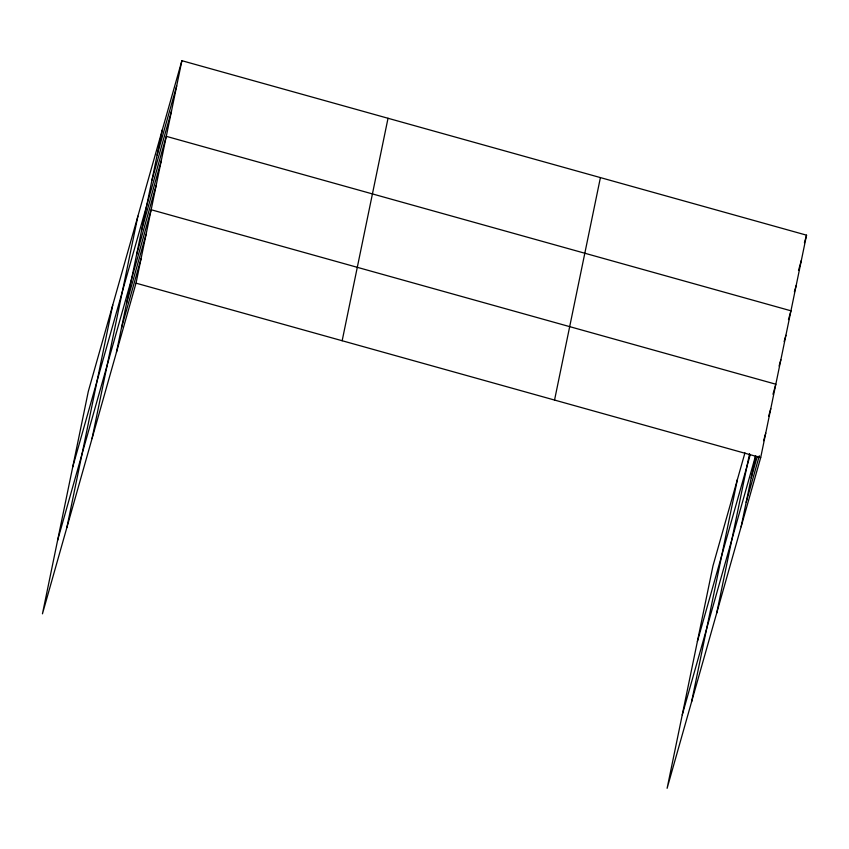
<?xml version="1.0" encoding="UTF-8"?>
<svg xmlns="http://www.w3.org/2000/svg" width="849" height="849" viewBox="0 0 849 849"><rect width="100%" height="100%" fill="white"/><g stroke="black" fill="none" stroke-linecap="round" stroke-linejoin="round"><path stroke-width="1.27" d="M66.869 527.526L112.737 305.067M92.032 438.615L137.899 216.145M116.451 352.303L162.318 129.844M181.888 60.693L88.317 391.368L42.45 613.827L136.02 283.163L181.888 60.693L806.55 235.173L760.683 457.632L667.112 788.307L712.98 565.837L744.944 452.867M342.158 340.736L388.025 118.276M554.546 400.059L600.413 177.59M691.542 701.996L737.399 479.536M716.705 613.084L749.571 453.653M741.124 526.783L755.727 455.945M157.118 155.059L176.688 85.908M151.918 180.275L171.487 111.123M72.717 467.003L166.287 136.339L790.96 310.808L788.466 319.606M141.677 229.952L161.246 160.801M136.636 254.424L156.205 185.273M57.583 540.42L151.154 209.745L775.827 384.215L772.972 394.276M126.543 303.369L146.113 234.218M121.503 327.841L141.061 258.69M804.417 242.708L806.55 235.173M798.506 270.438L801.35 260.378M794.377 291.876L796.15 285.593M697.39 641.473L750.198 454.831M784.136 341.563L785.909 335.281M779.085 366.036L780.868 359.743M682.256 714.89L755.536 455.902M751.206 477.838L757.255 456.465M768.642 416.233L770.775 408.687M746.165 502.311L759.324 455.786M763.601 440.705L765.734 433.16M136.02 283.163L760.683 457.632"/></g></svg>
